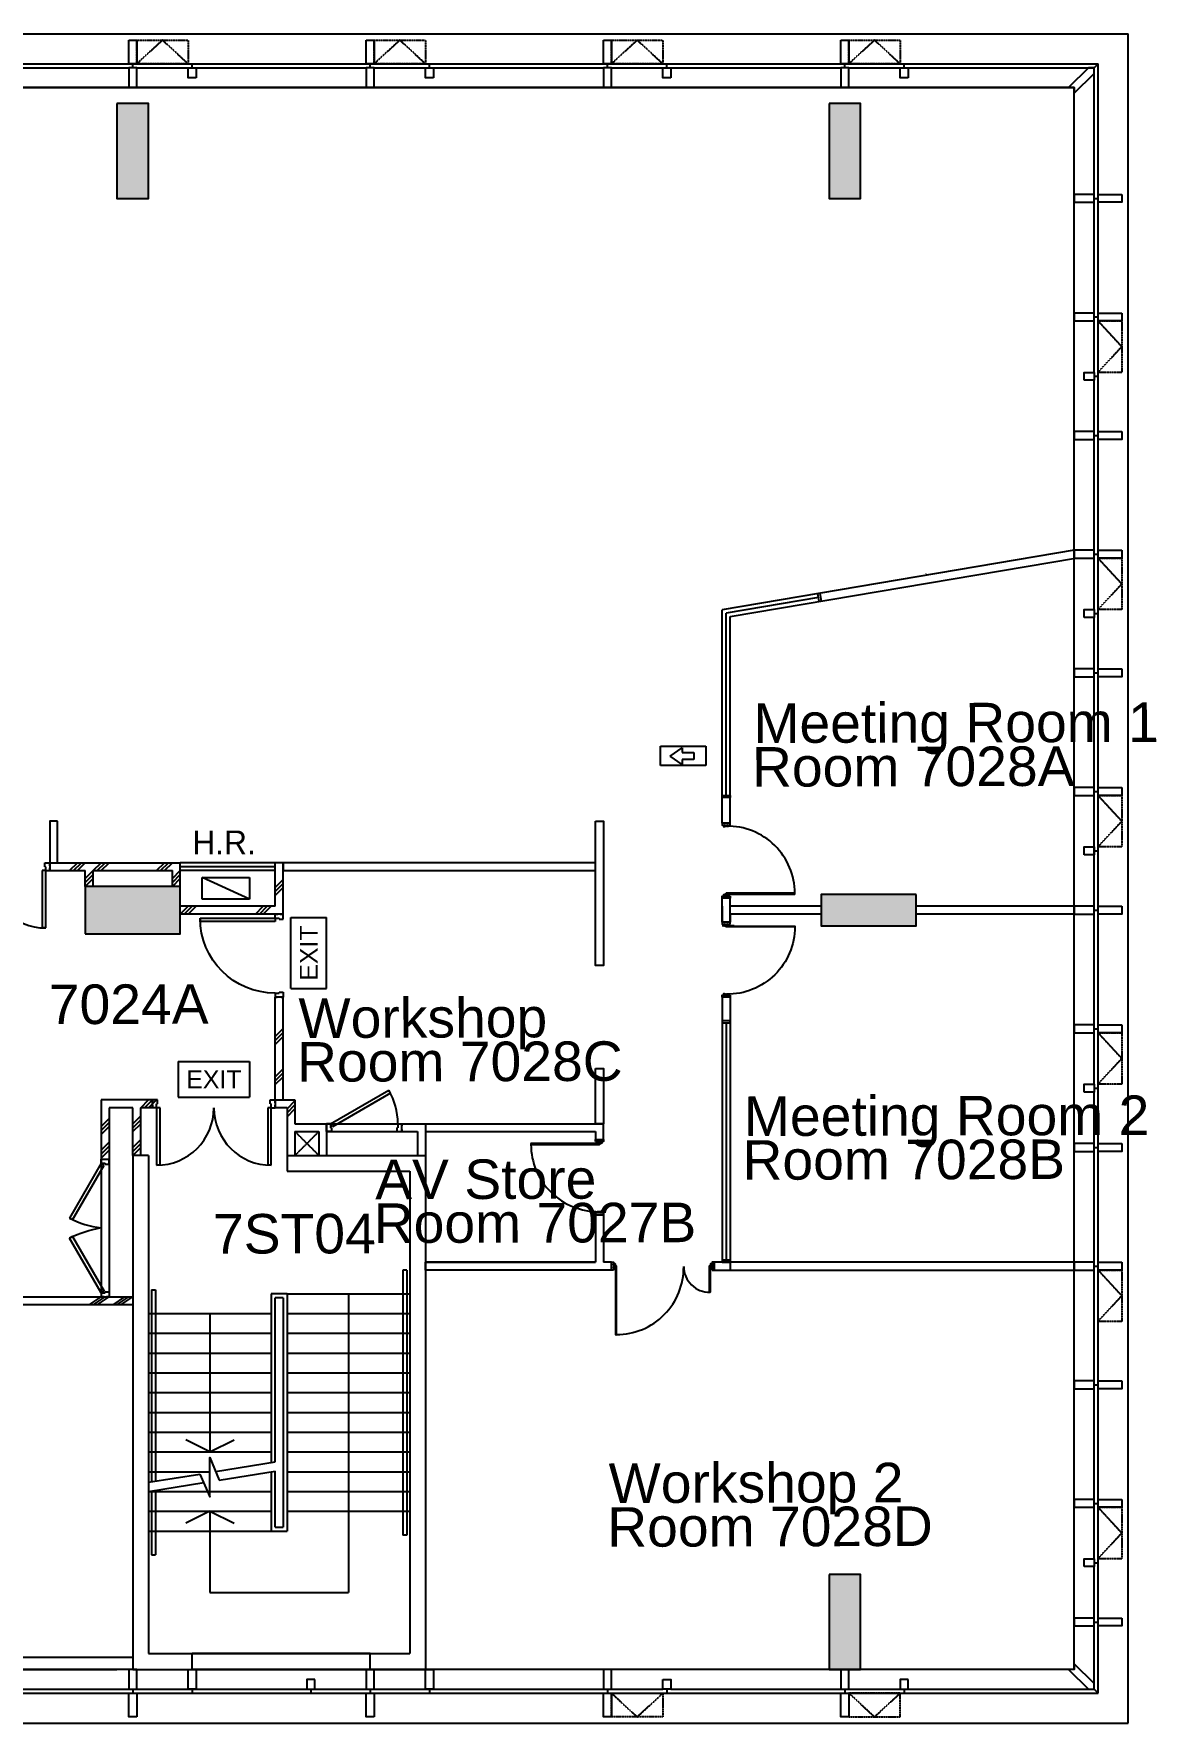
# Model space of a CAD drawing. Header units: millimetres. Extents: x 18595 to 117641, y 6893 to 71647.
# Drawn here: x 103455 to 117641, y 8542 to 29902 of the extents above; entities that cross this region are included whole.
import ezdxf
from ezdxf.enums import TextEntityAlignment as Align

# ---------------------------------------------------------------- set-up
doc = ezdxf.new("R2010")
doc.units = ezdxf.units.MM
doc.linetypes.add('CENTER', pattern=[50.8, 31.75, -6.35, 6.35, -6.35])
doc.linetypes.add('HIDDEN2', pattern=[4.7625, 3.175, -1.5875])
doc.layers.get('Defpoints').update_dxf_attribs({"color": 8})
for name, color, linetype in [('DLN041_3', 8, 'Continuous'), ('DLN061__', 8, 'Continuous'), ('DLN210__', 8, 'Continuous'), ('DLN220__', 8, 'Continuous'), ('DLN240__', 8, 'Continuous'), ('DLN280__', 8, 'Continuous'), ('DLN314__', 8, 'Continuous'), ('DLN325__', 8, 'Continuous'), ('DLN580__', 8, 'Continuous'), ('DLN582_2', 8, 'Continuous'), ('FITDOOR', 8, 'Continuous'), ('FUR', 8, 'Continuous')]:
    doc.layers.add(name, color=color, linetype=linetype)
doc.styles.add('ROMANS', font='swissl.ttf')
doc.styles.add('SWIS721LT750', font='swissl.ttf')

# ---------------------------------------------------------------- blocks, each defined once
blk = doc.blocks.new('FSEX-V01')
at = {"layer": 'DLN580__'}
for p, q in [((0, 300), (0, 0)), ((0, 300), (600, 300)), ((600, 300), (600, 0)), ((0, 0), (600, 0))]:
    blk.add_line(p, q, dxfattribs=at)
at = {"layer": 'DLN580__', "style": 'ROMANS'}
blk.add_text('EXIT', height=150, dxfattribs=at).set_placement((300, 150), align=Align.MIDDLE)
blk = doc.blocks.new('DR1CL2')
at = {"layer": 'FITDOOR'}
for p, q in [((50, 0), (0, 0)), ((0, 0), (0, -25)), ((50, 0), (50, -50)), ((12, -25), (0, -25)), ((0, -75), (0, -100)), ((12, -75), (0, -75)), ((62.5, -100), (0, -100)), ((62.5, -50), (50, -50)), ((62.5, -50), (62.5, -100))]:
    blk.add_line(p, q, dxfattribs=at)
blk = doc.blocks.new('DR1CD')
at = {"layer": 'FITDOOR'}
for p, q in [((0, 1), (45, 1)), ((0, 1), (0, 0)), ((45, 0), (45, 1)), ((0, 0), (45, 0))]:
    blk.add_line(p, q, dxfattribs=at)
blk = doc.blocks.new('DR2M')
at = {"layer": 'FITDOOR'}
for centre, start, end in [((0, 0), 0, 90), ((1, 0), 90, 180)]:
    blk.add_arc(centre, 0.5, start, end, dxfattribs=at)
blk = doc.blocks.new('DR1AD')
at = {"layer": 'FITDOOR'}
for p, q in [((-45, 1), (0, 1)), ((-45, 1), (-45, 0)), ((0, 0), (0, 1)), ((-45, 0), (0, 0))]:
    blk.add_line(p, q, dxfattribs=at)
blk = doc.blocks.new('DR1CR2')
at = {"layer": 'FITDOOR'}
for p, q in [((-50, 0), (-50, -50)), ((-50, 0), (0, 0)), ((0, 0), (0, -25)), ((-62.5, -50), (-50, -50)), ((-62.5, -50), (-62.5, -100)), ((-62.5, -100), (0, -100)), ((-12, -25), (0, -25)), ((-12, -75), (0, -75)), ((0, -75), (0, -100))]:
    blk.add_line(p, q, dxfattribs=at)
blk = doc.blocks.new('WINDOW-OPEN')
at = {"layer": 'DLN314__', "linetype": 'HIDDEN2', "ltscale": 0.05}
blk.add_lwpolyline([(650, 0), (0, 0), (0, 300), (650, 300)], close=True, dxfattribs=at)
blk.add_lwpolyline([(650, 0), (325, 300), (0, 0)], dxfattribs=at)
blk = doc.blocks.new('314')
at = {"layer": 'DLN314__'}
blk.add_line((600, -250), (600, -300), dxfattribs=at)
for points in [[(650, 0), (550, 0), (550, -250), (650, -250)], [(650, -600), (550, -600), (550, -300), (650, -300)]]:
    blk.add_lwpolyline(points, close=True, dxfattribs=at)
blk = doc.blocks.new('210')
at = {"layer": 'DLN314__'}
blk.add_line((1350, -250), (1350, -300), dxfattribs=at)
blk.add_lwpolyline([(1300, -125), (1400, -125), (1400, -250), (1300, -250)], close=True, dxfattribs=at)
blk = doc.blocks.new('314-1')
at = {"layer": 'DLN314__'}
blk.add_line((-250, -250), (-300, -300), dxfattribs=at)
blk.add_lwpolyline([(71, 0), (0, 0), (0, 71), (-250, -179), (-250, -250), (-179, -250)], close=True, dxfattribs=at)
blk = doc.blocks.new('FSHR-V01')
at = {"layer": 'DLN580__'}
for p, q in [((0, 0), (600, -273)), ((0, 0), (600, 0)), ((0, -273), (0, 0)), ((600, 0), (600, -273)), ((600, -273), (0, -273))]:
    blk.add_line(p, q, dxfattribs=at)
blk = doc.blocks.new('A$C52205799')
at = {"layer": 'DLN314__'}
blk.add_line((0, 50), (0, 0), dxfattribs=at)
blk.add_lwpolyline([(-50, 300), (50, 300), (50, 50), (-50, 50)], close=True, dxfattribs=at)
blk = doc.blocks.new('DR1CM')
at = {"layer": 'FITDOOR'}
blk.add_arc((0, 0), 1, 0, 90, dxfattribs=at)
blk = doc.blocks.new('950 door')
at = {"layer": 'FITDOOR', "xscale": -1, "rotation": 197.0000000012496}
for name, p in [('DR1CR2', (-219516, 55526)), ('DR1CL2', (-220520, 55219))]:
    blk.add_blockref(name, p, dxfattribs=at)
at = {"layer": 'FITDOOR', "xscale": -950.0000000000001, "yscale": 950.0000000000001, "zscale": 950, "rotation": 197.0000000012496}
blk.add_blockref('DR1CM', (-220472, 55234), dxfattribs=at)
at = {"layer": 'FITDOOR', "xscale": -1, "yscale": 950.0000000000001, "rotation": 197.0000000012496}
blk.add_blockref('DR1CD', (-220472, 55234), dxfattribs=at)
blk = doc.blocks.new('b')
at = {"layer": 'DLN061__'}
for p, q in [((0, 0), (100, 100)), ((50, 0), (150, 100)), ((100, 0), (200, 100)), ((300, 0), (400, 100)), ((350, 0), (450, 100)), ((400, 0), (500, 100))]:
    blk.add_line(p, q, dxfattribs=at)

msp = doc.modelspace()

# ---------------------------------------------------------------- linework, layer by layer
at = {"layer": 'Defpoints'}
for p, q in [((107156, 16022), (107156, 16122)), ((108106, 16022), (108106, 16122))]:
    msp.add_line(p, q, dxfattribs=at)
at = {"layer": 'DLN061__'}
for p, q in [((103906, 19322), (104006, 19422)), ((103956, 19322), (104056, 19422)), ((104006, 19322), (104106, 19422)), ((104106, 19222), (104206, 19322)), ((104106, 19172), (104206, 19272)), ((104206, 19322), (104306, 19422)), ((104256, 19322), (104356, 19422)), ((104306, 19322), (104406, 19422)), ((105006, 19322), (105106, 19422)), ((105056, 19322), (105156, 19422)), ((105106, 19322), (105206, 19422)), ((105206, 19222), (105306, 19322)), ((105206, 19172), (105306, 19272)), ((104106, 19122), (104206, 19222)), ((105206, 19122), (105306, 19222)), ((106606, 19209), (106506, 19109)), ((106606, 19159), (106506, 19059)), ((106606, 19109), (106506, 19009)), ((105306, 18772), (105406, 18872)), ((105356, 18772), (105456, 18872)), ((105406, 18772), (105506, 18872)), ((106256, 18772), (106356, 18872)), ((106306, 18772), (106406, 18872)), ((106356, 18772), (106456, 18872)), ((106506, 17224), (106606, 17324)), ((106506, 17174), (106606, 17274)), ((106506, 17124), (106606, 17224)), ((106506, 16716), (106606, 16816)), ((106506, 16666), (106606, 16766)), ((106506, 16616), (106606, 16716)), ((104806, 16322), (104906, 16422)), ((104856, 16322), (104956, 16422)), ((104906, 16322), (105006, 16422)), ((106656, 16311), (106756, 16411)), ((106656, 16261), (106756, 16361)), ((106656, 16211), (106756, 16311)), ((104706, 16122), (104806, 16222)), ((104706, 16072), (104806, 16172)), ((104706, 16022), (104806, 16122)), ((104706, 15822), (104806, 15922)), ((104706, 15772), (104806, 15872)), ((104706, 15722), (104806, 15822)), ((104156, 13832), (104306, 13932)), ((104206, 13832), (104356, 13932)), ((104256, 13832), (104406, 13932)), ((104456, 13832), (104606, 13932)), ((104506, 13832), (104656, 13932)), ((104556, 13832), (104706, 13932))]:
    msp.add_line(p, q, dxfattribs=at)
at = {"layer": 'DLN210__'}
for p, q in [((82758, 29902), (117286, 29902)), ((117286, 8542), (117286, 29902)), ((82758, 29522), (116906, 29522)), ((116906, 8922), (116906, 29522)), ((103161, 29472), (104656, 29472)), ((104756, 29472), (105406, 29472)), ((105506, 29472), (106161, 29472)), ((106161, 29472), (107656, 29472)), ((107756, 29472), (108406, 29472)), ((108506, 29472), (109161, 29472)), ((109161, 29472), (110656, 29472)), ((110756, 29472), (111406, 29472)), ((111506, 29472), (112161, 29472)), ((112161, 29472), (113656, 29472)), ((113756, 29472), (114406, 29472)), ((114506, 29472), (115161, 29472)), ((115161, 29472), (116856, 29472)), ((116856, 27872), (116856, 29472)), ((85406, 29222), (116606, 29222)), ((116606, 29222), (101756, 29222)), ((116606, 9222), (116606, 29222)), ((116856, 26372), (116856, 27772)), ((116856, 25622), (116856, 26272)), ((116856, 24872), (116856, 25522)), ((116856, 23372), (116856, 24772)), ((116856, 22622), (116856, 23272)), ((116856, 21872), (116856, 22522)), ((116856, 20372), (116856, 21772)), ((116856, 18872), (116856, 20272)), ((116856, 17372), (116856, 18772)), ((116856, 16622), (116856, 17272)), ((116856, 15872), (116856, 16522)), ((104706, 16322), (104406, 16322)), ((116856, 14372), (116856, 15772)), ((116856, 12872), (116856, 14272)), ((116856, 11372), (116856, 12772)), ((116856, 10622), (116856, 11272)), ((116856, 9872), (116856, 10522)), ((116856, 8972), (116856, 9772)), ((107706, 9422), (105456, 9422)), ((116606, 9222), (105456, 9222)), ((103156, 8972), (104656, 8972)), ((104756, 8972), (106156, 8972)), ((106156, 8972), (107656, 8972)), ((107756, 8972), (109156, 8972)), ((109156, 8972), (110656, 8972)), ((110756, 8972), (111406, 8972)), ((111506, 8972), (112156, 8972)), ((112156, 8972), (113656, 8972)), ((113756, 8972), (115156, 8972)), ((115156, 8972), (116856, 8972)), ((82758, 8922), (116906, 8922)), ((82758, 8542), (117286, 8542))]:
    msp.add_line(p, q, dxfattribs=at)
at = {"layer": 'DLN220__'}
for p, q in [((116606, 23372), (112156, 22621)), ((114732, 23073), (114729, 23072)), ((113373, 22775), (112206, 22578)), ((112156, 19922), (112156, 22621)), ((112206, 20272), (112206, 22578)), ((112256, 19922), (112256, 22536)), ((103656, 19422), (105306, 19422)), ((103656, 19422), (103656, 19322)), ((103656, 19322), (104106, 19322)), ((104106, 19122), (104106, 19322)), ((104206, 19122), (104206, 19322)), ((104206, 19322), (105206, 19322)), ((105206, 19122), (105206, 19322)), ((106506, 19422), (105306, 19422)), ((105306, 19322), (105306, 19422)), ((106506, 19372), (105306, 19372)), ((105306, 19122), (105306, 19322)), ((106506, 19322), (105306, 19322)), ((106506, 18872), (106506, 19422)), ((106606, 19422), (106506, 19422)), ((106606, 18772), (106606, 19422)), ((106506, 18872), (105306, 18872)), ((112156, 18672), (112156, 18997)), ((112156, 18872), (112156, 18672)), ((112256, 18672), (112256, 18972)), ((113381, 18872), (112256, 18872)), ((113412, 18872), (112262, 18872)), ((113412, 18872), (112262, 18872)), ((116606, 18872), (114606, 18872)), ((106606, 18772), (105306, 18772)), ((112306, 18622), (112156, 18622)), ((113406, 18772), (112256, 18772)), ((112256, 18772), (112256, 18672)), ((116606, 18772), (114606, 18772)), ((106606, 17722), (106506, 17722)), ((112156, 17722), (112156, 14372)), ((112256, 17722), (112256, 14272)), ((112206, 17397), (112206, 14397)), ((104956, 16422), (104306, 16422)), ((104306, 16422), (104306, 15672)), ((104306, 16422), (104306, 15672)), ((104706, 16322), (104406, 16322)), ((104406, 16322), (104406, 15672)), ((104406, 16322), (104406, 15672)), ((104706, 15722), (104706, 16322)), ((104806, 15722), (104806, 16322)), ((104956, 16322), (104806, 16322)), ((104956, 16322), (104956, 16422)), ((106506, 16422), (106756, 16422)), ((106506, 16422), (106506, 16322)), ((106656, 16322), (106506, 16322)), ((106656, 16322), (106656, 16122)), ((106756, 16422), (106756, 16122)), ((106656, 16122), (106656, 15722)), ((106756, 16122), (107156, 16122)), ((106756, 16022), (107056, 16022)), ((106756, 16022), (106756, 15722)), ((107056, 16022), (107056, 15722)), ((107156, 16122), (107156, 15722)), ((107156, 16122), (108106, 16122)), ((107156, 16022), (108106, 16022)), ((108106, 16122), (108406, 16122)), ((108106, 16022), (108306, 16022)), ((108306, 16022), (108306, 15722)), ((108406, 16122), (108406, 15722)), ((108406, 16122), (110656, 16122)), ((108406, 16022), (110556, 16022)), ((104306, 15672), (104306, 13968)), ((104306, 15672), (104406, 15672)), ((104306, 15672), (104406, 15672)), ((104406, 15672), (104406, 13968)), ((110556, 15011), (110556, 14372)), ((110656, 14997), (110656, 14372)), ((110556, 14372), (108406, 14372)), ((110756, 14372), (110656, 14372)), ((116606, 14372), (112256, 14372)), ((102106, 13932), (104706, 13932)), ((104306, 13932), (104406, 13932)), ((104306, 13932), (104406, 13932)), ((104706, 13832), (99166, 13832)), ((104706, 9372), (95906, 9372)), ((95906, 9222), (104506, 9222)), ((104706, 9222), (95906, 9222))]:
    msp.add_line(p, q, dxfattribs=at)
at = {"layer": 'DLN220__', "linetype": 'CENTER', "ltscale": 0.03}
for p, q in [((106756, 16022), (107056, 15722)), ((107056, 16022), (106756, 15722))]:
    msp.add_line(p, q, dxfattribs=at)
at = {"layer": 'DLN220__'}
for points in [[(112256, 22536), (116623, 23274)], [(106506, 16422), (106506, 17722)], [(106606, 16422), (106606, 17722)], [(110556, 16022), (110556, 15922), (110656, 15922), (110656, 16122)], [(110756, 14272), (110656, 14272), (108406, 14272), (108406, 14372), (110556, 14372)], [(113381, 14372), (112256, 14372)]]:
    msp.add_lwpolyline(points, dxfattribs=at)
for points in [[(113389, 22829), (113406, 22730), (113381, 22726), (113364, 22825)], [(112156, 20272), (112256, 20272), (112256, 20247), (112156, 20247)], [(103756, 19947), (103656, 19947), (103656, 19422), (103756, 19422)], [(110556, 19947), (110656, 19947), (110656, 18122), (110556, 18122)], [(110556, 19422), (106606, 19422), (106606, 19322), (110556, 19322)], [(112256, 18997), (112256, 18972), (112156, 18972), (112156, 18997)], [(112256, 18647), (112256, 18672), (112156, 18672), (112156, 18647)], [(112205, 18631), (112237, 18626), (112241, 18620), (112205, 18620)], [(112156, 17397), (112256, 17397), (112256, 17422), (112156, 17422)], [(110556, 16822), (110656, 16822), (110656, 16122), (110556, 16122)], [(112056, 14272), (116606, 14272), (116606, 14372), (112056, 14372)], [(112156, 14372), (112256, 14372), (112256, 14397), (112156, 14397)]]:
    msp.add_lwpolyline(points, close=True, dxfattribs=at)
for points in [[(112223, 18643), (112227, 18643), (112227, 18642, 1), (112227, 18641), (112227, 18638, -0.414214), (112226, 18637), (112215, 18637, -0.414214), (112214, 18638), (112214, 18639, 0.414214), (112213, 18640), (112200, 18640, 0.414214), (112199, 18639), (112199, 18638, -0.414214), (112198, 18637), (112192, 18637, 1), (112191, 18637), (112187, 18637, -0.414214), (112186, 18638), (112186, 18641, 1), (112186, 18642), (112186, 18643), (112189, 18643, 0.748418), (112189, 18643), (112188, 18644), (112188, 18646), (112190, 18646), (112190, 18647), (112187, 18647), (112187, 18644), (112184, 18644), (112184, 18637), (112178, 18637), (112178, 18626), (112182, 18626), (112182, 18628, 1), (112181, 18628), (112181, 18628, -1), (112180, 18628), (112180, 18634, -1), (112181, 18634), (112181, 18634, 1), (112182, 18634), (112182, 18635), (112201, 18635, 0.554508), (112201, 18635), (112200, 18638, -0.554508), (112201, 18638), (112206, 18638), (112206, 18639), (112207, 18638), (112212, 18638, -0.554508), (112212, 18638), (112211, 18635, 0.554508), (112211, 18635), (112235, 18635), (112235, 18636), (112229, 18636), (112229, 18644), (112226, 18644), (112226, 18647), (112223, 18647), (112223, 18646), (112224, 18646), (112224, 18644), (112223, 18643, 0.748418), (112223, 18643)], [(112201, 18610), (112201, 18628, -8.04639), (112203, 18626), (112203, 18610), (112201, 18610)]]:
    msp.add_lwpolyline(points, format="xyb", dxfattribs=at)
at = {"layer": 'DLN240__'}
for p, q in [((108121, 14272), (108121, 10922)), ((108171, 14272), (108121, 14272)), ((108171, 14272), (108171, 10922)), ((104941, 14022), (104941, 11594)), ((104941, 14022), (104991, 14022)), ((104941, 14022), (104941, 11594)), ((104941, 14022), (104991, 14022)), ((104991, 14022), (104991, 11602)), ((104991, 14022), (104991, 11602)), ((106456, 13972), (106456, 11839)), ((106656, 13972), (106456, 13972)), ((106606, 13922), (106506, 13922)), ((106506, 11847), (106506, 13922)), ((106606, 13922), (106606, 11022)), ((106656, 13972), (106656, 10972)), ((106656, 13972), (108206, 13972)), ((107431, 13972), (107431, 10197)), ((104906, 13722), (106456, 13722)), ((105681, 13722), (105681, 11972)), ((106656, 13722), (108206, 13722)), ((104906, 13472), (106456, 13472)), ((106656, 13472), (108206, 13472)), ((104906, 13222), (106456, 13222)), ((106656, 13222), (108206, 13222)), ((104906, 12972), (106456, 12972)), ((106656, 12972), (108206, 12972)), ((104906, 12722), (106456, 12722)), ((106656, 12722), (108206, 12722)), ((104906, 12472), (106456, 12472)), ((106656, 12472), (108206, 12472)), ((104906, 12222), (106456, 12222)), ((106656, 12222), (108206, 12222)), ((104906, 11972), (106456, 11972)), ((105681, 11972), (105376, 12125)), ((105681, 11972), (105986, 12125)), ((106656, 11972), (108206, 11972)), ((105753, 11725), (106506, 11847)), ((104906, 11722), (105681, 11722)), ((104906, 11589), (105554, 11693)), ((104906, 11472), (105602, 11585)), ((105798, 11616), (106506, 11731)), ((106456, 11722), (106456, 10972)), ((106506, 11022), (106506, 11731)), ((106656, 11722), (108206, 11722)), ((104906, 11472), (106456, 11472)), ((104941, 11478), (104941, 10672)), ((104991, 11486), (104991, 10672)), ((106656, 11472), (108206, 11472)), ((104906, 11222), (106456, 11222)), ((105681, 11222), (105376, 11070)), ((105681, 11222), (105681, 10197)), ((105681, 11222), (105986, 11070)), ((106656, 11222), (108206, 11222)), ((104906, 10972), (106456, 10972)), ((106456, 10972), (106656, 10972)), ((106506, 11022), (106606, 11022)), ((108171, 10922), (108121, 10922)), ((104941, 10672), (104991, 10672)), ((105681, 10197), (107431, 10197))]:
    msp.add_line(p, q, dxfattribs=at)
msp.add_lwpolyline([(105554, 11693), (105681, 11403), (105681, 11900), (105798, 11616)], dxfattribs=at)
at = {"layer": 'DLN280__'}
for p, q in [((104906, 15722), (104706, 15722)), ((104706, 15722), (104706, 9222)), ((104906, 15722), (104906, 9422)), ((106656, 15722), (108406, 15722)), ((106656, 15722), (106656, 15522)), ((108406, 15722), (108406, 9222)), ((106656, 15522), (108206, 15522)), ((108206, 15522), (108206, 9422)), ((104906, 9422), (108206, 9422)), ((105456, 9222), (105456, 9422)), ((107706, 9222), (107706, 9422)), ((104706, 9222), (108406, 9222)), ((104706, 9222), (108406, 9222))]:
    msp.add_line(p, q, dxfattribs=at)
for points in [[(104506, 29022), (104506, 27822), (104906, 27822), (104906, 29022)], [(113506, 29022), (113506, 27822), (113906, 27822), (113906, 29022)], [(104106, 18522), (105306, 18522), (105306, 19122), (104106, 19122)], [(114606, 19022), (113406, 19022), (113406, 18622), (114606, 18622)], [(114606, 19022), (113406, 19022), (113406, 18622), (114606, 18622)], [(113506, 10422), (113506, 9222), (113906, 9222), (113906, 10422)]]:
    msp.add_lwpolyline(points, close=True, dxfattribs=at)
at = {"layer": 'DLN325__'}
for points in [[(112256, 19897), (112256, 19922), (112156, 19922), (112156, 19897)], [(112205, 19014), (112237, 19019), (112241, 19025), (112205, 19025)], [(112256, 17747), (112256, 17722), (112156, 17722), (112156, 17747)], [(110556, 15897), (110556, 15922), (110656, 15922), (110656, 15897)], [(110607, 15881), (110576, 15876), (110571, 15870), (110607, 15870)], [(110556, 14997), (110556, 14972), (110656, 14972), (110656, 14997)], [(110781, 14272), (110756, 14272), (110756, 14372), (110781, 14372)], [(110798, 14323), (110803, 14292), (110809, 14287), (110809, 14323)], [(112015, 14323), (112010, 14292), (112004, 14287), (112004, 14323)], [(112031, 14272), (112056, 14272), (112056, 14372), (112031, 14372)]]:
    msp.add_lwpolyline(points, close=True, dxfattribs=at)
for points in [[(112223, 19893), (112227, 19893), (112227, 19892, 1), (112227, 19891), (112227, 19888, -0.414214), (112226, 19887), (112215, 19887, -0.414214), (112214, 19888), (112214, 19889, 0.414214), (112213, 19890), (112200, 19890, 0.414214), (112199, 19889), (112199, 19888, -0.414214), (112198, 19887), (112192, 19887, 1), (112191, 19887), (112187, 19887, -0.414214), (112186, 19888), (112186, 19891, 1), (112186, 19892), (112186, 19893), (112189, 19893, 0.748418), (112189, 19893), (112188, 19894), (112188, 19896), (112190, 19896), (112190, 19897), (112187, 19897), (112187, 19894), (112184, 19894), (112184, 19887), (112178, 19887), (112178, 19876), (112182, 19876), (112182, 19878, 1), (112181, 19878), (112181, 19878, -1), (112180, 19878), (112180, 19884, -1), (112181, 19884), (112181, 19884, 1), (112182, 19884), (112182, 19885), (112201, 19885, 0.554508), (112201, 19885), (112200, 19888, -0.554508), (112201, 19888), (112206, 19888), (112206, 19889), (112207, 19888), (112212, 19888, -0.554508), (112212, 19888), (112211, 19885, 0.554508), (112211, 19885), (112235, 19885), (112235, 19886), (112229, 19886), (112229, 19894), (112226, 19894), (112226, 19897), (112223, 19897), (112223, 19896), (112224, 19896), (112224, 19894), (112223, 19893, 0.748418), (112223, 19893)], [(113073, 19035, 0.418347), (112211, 19885, -1.014194)], [(112223, 19002), (112227, 19002), (112227, 19003, -1), (112227, 19004), (112227, 19007, 0.414214), (112226, 19008), (112215, 19008, 0.414214), (112214, 19007), (112214, 19006, -0.414214), (112213, 19005), (112200, 19005, -0.414214), (112199, 19006), (112199, 19007, 0.414214), (112198, 19008), (112192, 19008, -1), (112191, 19008), (112187, 19008, 0.414214), (112186, 19007), (112186, 19004, -1), (112186, 19003), (112186, 19002), (112189, 19002, -0.748418), (112189, 19001), (112188, 19001), (112188, 18999), (112190, 18999), (112190, 18997), (112187, 18997), (112187, 19001), (112184, 19001), (112184, 19008), (112178, 19008), (112178, 19019), (112182, 19019), (112182, 19017, -1), (112181, 19017), (112181, 19017, 1), (112180, 19017), (112180, 19011, 1), (112181, 19011), (112181, 19011, -1), (112182, 19011), (112182, 19010), (112201, 19010, -0.554508), (112201, 19010), (112200, 19007, 0.554508), (112201, 19007), (112206, 19007), (112206, 19006), (112207, 19007), (112212, 19007, 0.554508), (112212, 19007), (112211, 19010, -0.554508), (112211, 19010), (112235, 19010), (112235, 19009), (112229, 19009), (112229, 19001), (112226, 19001), (112226, 18997), (112223, 18997), (112223, 18999), (112224, 18999), (112224, 19001), (112223, 19001, -0.748418), (112223, 19002)], [(112201, 19035), (112201, 19017, 8.04639), (112203, 19018), (112203, 19035), (112201, 19035)], [(113073, 18610, -0.418347), (112211, 17760, 1.014194)], [(112223, 17752), (112227, 17752), (112227, 17753, -1), (112227, 17754), (112227, 17757, 0.414214), (112226, 17758), (112215, 17758, 0.414214), (112214, 17757), (112214, 17756, -0.414214), (112213, 17755), (112200, 17755, -0.414214), (112199, 17756), (112199, 17757, 0.414214), (112198, 17758), (112192, 17758, -1), (112191, 17758), (112187, 17758, 0.414214), (112186, 17757), (112186, 17754, -1), (112186, 17753), (112186, 17752), (112189, 17752, -0.748418), (112189, 17751), (112188, 17751), (112188, 17749), (112190, 17749), (112190, 17747), (112187, 17747), (112187, 17751), (112184, 17751), (112184, 17758), (112178, 17758), (112178, 17769), (112182, 17769), (112182, 17767, -1), (112181, 17767), (112181, 17767, 1), (112180, 17767), (112180, 17761, 1), (112181, 17761), (112181, 17761, -1), (112182, 17761), (112182, 17760), (112201, 17760, -0.554508), (112201, 17760), (112200, 17757, 0.554508), (112201, 17757), (112206, 17757), (112206, 17756), (112207, 17757), (112212, 17757, 0.554508), (112212, 17757), (112211, 17760, -0.554508), (112211, 17760), (112235, 17760), (112235, 17759), (112229, 17759), (112229, 17751), (112226, 17751), (112226, 17747), (112223, 17747), (112223, 17749), (112224, 17749), (112224, 17751), (112223, 17751, -0.748418), (112223, 17752)], [(109739, 15860, 0.418347), (110601, 15010, -1.014194)], [(110589, 15893), (110586, 15893), (110586, 15892, -1), (110586, 15891), (110586, 15888, 0.414214), (110587, 15887), (110598, 15887, 0.414214), (110599, 15888), (110599, 15889, -0.414214), (110600, 15890), (110613, 15890, -0.414214), (110614, 15889), (110614, 15888, 0.414214), (110615, 15887), (110621, 15887, -1), (110622, 15887), (110626, 15887, 0.414214), (110627, 15888), (110627, 15891, -1), (110627, 15892), (110627, 15893), (110623, 15893, -0.748418), (110623, 15893), (110624, 15894), (110624, 15896), (110623, 15896), (110623, 15897), (110626, 15897), (110626, 15894), (110629, 15894), (110629, 15887), (110635, 15887), (110635, 15876), (110630, 15876), (110630, 15878, -1), (110632, 15878), (110632, 15878, 1), (110633, 15878), (110633, 15884, 1), (110632, 15884), (110632, 15884, -1), (110630, 15884), (110630, 15885), (110611, 15885, -0.554508), (110611, 15885), (110612, 15888, 0.554508), (110612, 15888), (110607, 15888), (110606, 15889), (110606, 15888), (110601, 15888, 0.554508), (110600, 15888), (110601, 15885, -0.554508), (110601, 15885), (110577, 15885), (110577, 15886), (110584, 15886), (110584, 15894), (110587, 15894), (110587, 15897), (110590, 15897), (110590, 15896), (110588, 15896), (110588, 15894), (110589, 15893, -0.748418), (110589, 15893)], [(110611, 15860), (110611, 15878, 8.04639), (110609, 15876), (110609, 15860), (110611, 15860)], [(110589, 15002), (110586, 15002), (110586, 15003, 1), (110586, 15004), (110586, 15007, -0.414214), (110587, 15008), (110598, 15008, -0.414214), (110599, 15007), (110599, 15006, 0.414214), (110600, 15005), (110613, 15005, 0.414214), (110614, 15006), (110614, 15007, -0.414214), (110615, 15008), (110621, 15008, 1), (110622, 15008), (110626, 15008, -0.414214), (110627, 15007), (110627, 15004, 1), (110627, 15003), (110627, 15002), (110623, 15002, 0.748418), (110623, 15001), (110624, 15001), (110624, 14999), (110623, 14999), (110623, 14997), (110626, 14997), (110626, 15001), (110629, 15001), (110629, 15008), (110635, 15008), (110635, 15019), (110630, 15019), (110630, 15017, 1), (110632, 15017), (110632, 15017, -1), (110633, 15017), (110633, 15011, -1), (110632, 15011), (110632, 15011, 1), (110630, 15011), (110630, 15010), (110611, 15010, 0.554508), (110611, 15010), (110612, 15007, -0.554508), (110612, 15007), (110607, 15007), (110606, 15006), (110606, 15007), (110601, 15007, -0.554508), (110600, 15007), (110601, 15010, 0.554508), (110601, 15010), (110577, 15010), (110577, 15009), (110584, 15009), (110584, 15001), (110587, 15001), (110587, 14997), (110590, 14997), (110590, 14999), (110588, 14999), (110588, 15001), (110589, 15001, 0.748418), (110589, 15002)], [(110786, 14305), (110786, 14302), (110787, 14302, -1), (110788, 14302), (110791, 14302, 0.414214), (110792, 14303), (110792, 14314, 0.414214), (110791, 14315), (110790, 14315, -0.414214), (110789, 14316), (110789, 14329, -0.414214), (110790, 14330), (110791, 14330, 0.414214), (110792, 14331), (110792, 14337, -1), (110792, 14338), (110792, 14342, 0.414214), (110791, 14343), (110788, 14343, -1), (110787, 14343), (110786, 14343), (110786, 14339, -0.748418), (110785, 14339), (110784, 14340), (110783, 14340), (110783, 14339), (110781, 14339), (110781, 14342), (110784, 14342), (110784, 14345), (110792, 14345), (110792, 14351), (110803, 14351), (110803, 14347), (110801, 14347, -1), (110801, 14348), (110801, 14348, 1), (110801, 14349), (110795, 14349, 1), (110795, 14348), (110795, 14348, -1), (110795, 14347), (110794, 14347), (110794, 14327, -0.554508), (110793, 14327), (110791, 14328, 0.554508), (110791, 14328), (110791, 14323), (110790, 14322), (110791, 14322), (110791, 14317, 0.554508), (110791, 14316), (110793, 14318, -0.554508), (110794, 14317), (110794, 14294), (110792, 14294), (110792, 14300), (110784, 14300), (110784, 14303), (110781, 14303), (110781, 14306), (110783, 14306), (110783, 14304), (110784, 14304), (110785, 14306, -0.748418), (110786, 14305)], [(110819, 14327), (110801, 14327, 8.04639), (110802, 14325), (110819, 14325), (110819, 14327)], [(110819, 13456, 0.418347), (111669, 14317, -1.014194)], [(111994, 14327), (112012, 14327, -8.04639), (112010, 14325), (111994, 14325), (111994, 14327)], [(112027, 14305), (112027, 14302), (112025, 14302, 1), (112025, 14302), (112021, 14302, -0.414214), (112020, 14303), (112020, 14314, -0.414214), (112021, 14315), (112023, 14315, 0.414214), (112023, 14316), (112023, 14329, 0.414214), (112023, 14330), (112021, 14330, -0.414214), (112020, 14331), (112020, 14337, 1), (112020, 14338), (112020, 14342, -0.414214), (112021, 14343), (112025, 14343, 1), (112025, 14343), (112027, 14343), (112027, 14339, 0.748418), (112027, 14339), (112028, 14340), (112030, 14340), (112030, 14339), (112031, 14339), (112031, 14342), (112028, 14342), (112028, 14345), (112020, 14345), (112020, 14351), (112009, 14351), (112009, 14347), (112012, 14347, 1), (112012, 14348), (112012, 14348, -1), (112012, 14349), (112018, 14349, -1), (112018, 14348), (112018, 14348, 1), (112018, 14347), (112018, 14347), (112018, 14327, 0.554508), (112019, 14327), (112021, 14328, -0.554508), (112022, 14328), (112022, 14323), (112022, 14322), (112022, 14322), (112022, 14317, -0.554508), (112021, 14316), (112019, 14318, 0.554508), (112018, 14317), (112018, 14294), (112020, 14294), (112020, 14300), (112028, 14300), (112028, 14303), (112031, 14303), (112031, 14306), (112030, 14306), (112030, 14304), (112028, 14304), (112027, 14306, 0.748418), (112027, 14305)]]:
    msp.add_lwpolyline(points, format="xyb", dxfattribs=at)
for points in [[(112204, 19026), (112206, 19025), (113073, 19025), (113075, 19027), (113075, 19033), (113073, 19035), (112206, 19035), (112204, 19033), (112204, 19026)], [(112204, 19026), (112206, 19025), (113073, 19025), (113075, 19027), (113075, 19033), (113073, 19035), (112206, 19035), (112204, 19033), (112204, 19026)], [(112204, 18619), (112206, 18620), (113073, 18620), (113075, 18618), (113075, 18612), (113073, 18610), (112206, 18610), (112204, 18612), (112204, 18619)], [(112204, 18619), (112206, 18620), (113073, 18620), (113075, 18618), (113075, 18612), (113073, 18610), (112206, 18610), (112204, 18612), (112204, 18619)], [(110608, 15869), (110606, 15870), (109739, 15870), (109737, 15868), (109737, 15862), (109739, 15860), (110606, 15860), (110608, 15862), (110608, 15869)], [(110608, 15869), (110606, 15870), (109739, 15870), (109737, 15868), (109737, 15862), (109739, 15860), (110606, 15860), (110608, 15862), (110608, 15869)], [(110810, 14325), (110809, 14322), (110809, 13455), (110811, 13453), (110816, 13453), (110819, 13456), (110819, 14322), (110816, 14325), (110810, 14325)], [(110810, 14325), (110809, 14322), (110809, 13455), (110811, 13453), (110816, 13453), (110819, 13456), (110819, 14322), (110816, 14325), (110810, 14325)], [(112003, 14325), (112004, 14322), (112004, 13994), (112002, 13992), (111996, 13992), (111994, 13995), (111994, 14322), (111996, 14325), (112003, 14325)], [(112003, 14325), (112004, 14322), (112004, 13994), (112002, 13992), (111996, 13992), (111994, 13995), (111994, 14322), (111996, 14325), (112003, 14325)]]:
    msp.add_lwpolyline(points, dxfattribs=at)
for centre, radius, start, end in [((107206, 16122), 850, 0, 30), ((111994, 14317), 325, 180, 271.4183)]:
    msp.add_arc(centre, radius, start, end, dxfattribs=at)
msp.add_ellipse((104407, 15615), major_axis=(935, -7), ratio=0.868633, start_param=4.154982, end_param=4.611884, dxfattribs=at)
at = {"layer": 'DLN325__', "extrusion": (0, 0, -1)}
msp.add_ellipse((104407, 13990), major_axis=(1030, 236), ratio=0.778095, start_param=4.390204, end_param=4.792747, dxfattribs=at)
at = {"layer": 'DLN582_2'}
for p, q in [((111376, 20895), (111950, 20895)), ((111376, 20650), (111376, 20895)), ((111499, 20770), (111649, 20874)), ((111649, 20665), (111499, 20770)), ((111649, 20874), (111649, 20815)), ((111649, 20815), (111799, 20815)), ((111799, 20725), (111649, 20725)), ((111649, 20725), (111649, 20665)), ((111799, 20815), (111799, 20725)), ((111950, 20895), (111950, 20650)), ((111950, 20650), (111376, 20650))]:
    msp.add_line(p, q, dxfattribs=at)
at = {"layer": 'FITDOOR'}
for p, q in [((104306, 15622), (103906, 14930)), ((103945, 14907), (104345, 15600)), ((104345, 15600), (104306, 15622)), ((103945, 14907), (103906, 14930)), ((103945, 14698), (103906, 14675)), ((104306, 13982), (103906, 14675)), ((103945, 14698), (104345, 14005)), ((104345, 14005), (104306, 13982))]:
    msp.add_line(p, q, dxfattribs=at)
at = {"layer": 'FUR'}
for points in [[(104506, 29022), (104906, 29022), (104506, 27822), (104906, 27822)], [(113506, 29022), (113906, 29022), (113506, 27822), (113906, 27822)], [(104106, 19122), (104106, 18522), (105306, 19122), (105306, 18522)], [(113406, 19022), (113406, 18622), (114606, 19022), (114606, 18622)], [(113506, 10422), (113906, 10422), (113506, 9222), (113906, 9222)]]:
    msp.add_solid(points, dxfattribs=at)

# ---------------------------------------------------------------- block references
at = {"layer": 'DLN061__', "xscale": -1, "rotation": 89.99999999999528}
msp.add_blockref('b', (104406, 16187), dxfattribs=at)
at = {"layer": 'DLN314__'}
for name, p, rotation in [('314', (105306, 29222), 179.9999999999995), ('314', (108306, 29222), 179.9999999999995), ('314', (111306, 29222), 179.9999999999995), ('314', (114306, 29222), 179.9999999999995), ('210', (106806, 29222), 179.9999999999794), ('210', (109806, 29222), 179.9999999999794), ('210', (112806, 29222), 179.9999999999794), ('210', (115806, 29222), 179.9999999999794), ('314-1', (116606, 29223), 179.9700552821827), ('314', (116606, 27222), 90.00000000000531), ('314', (116606, 25722), 90.00000000000531), ('WINDOW-OPEN', (116906, 26272), 269.9999999999225), ('210', (116606, 24222), 90.00000000000531), ('314', (116606, 24222), 90.00000000000531), ('314', (116606, 22722), 90.00000000000531), ('WINDOW-OPEN', (116906, 23272), 269.9999999999225), ('210', (116606, 21222), 90.00000000000531), ('314', (116606, 21222), 90.00000000000531), ('314', (116606, 19722), 90.00000000000531), ('WINDOW-OPEN', (116906, 20272), 270), ('210', (116606, 18222), 90.00000000000529), ('950 door', (-10774, -175967), 252.9999781869505), ('314', (116606, 18222), 90.00000000000531), ('314', (116606, 16722), 90.00000000000531), ('WINDOW-OPEN', (116906, 17272), 269.9999999999225), ('210', (116606, 15222), 90.00000000000531), ('314', (116606, 15222), 90.00000000000531), ('314', (116606, 13722), 90.00000000000531), ('WINDOW-OPEN', (116906, 14272), 270), ('314', (116606, 12222), 90.00000000000531), ('314', (116606, 10722), 90.00000000000531), ('WINDOW-OPEN', (116906, 11272), 269.9999999999225), ('210', (116606, 9222), 90.00000000000531), ('314', (116606, 9222), 90.00000000000531), ('314-1', (116606, 9222), 90.00000000000531), ('WINDOW-OPEN', (111406, 8922), 179.9999999999225)]:
    msp.add_blockref(name, p, dxfattribs=dict(at, rotation=rotation))
for name, p in [('WINDOW-OPEN', (104756, 29522)), ('WINDOW-OPEN', (107756, 29522)), ('WINDOW-OPEN', (110756, 29522)), ('WINDOW-OPEN', (113756, 29522)), ('314', (104106, 9222)), ('A$C52205799', (105456, 8922)), ('314', (107106, 9222)), ('A$C52205799', (108456, 8922)), ('314', (110106, 9222)), ('314', (113106, 9222)), ('210', (110106, 9222))]:
    msp.add_blockref(name, p, dxfattribs=at)
at = {"layer": 'DLN314__', "extrusion": (0, 0, -1), "zscale": -1}
msp.add_blockref('210', (-108306, 9222), dxfattribs=at)
at = {"layer": 'DLN314__', "xscale": -1}
for name, p, rotation in [('210', (115806, 9222), 359.9999999999999), ('WINDOW-OPEN', (113756, 8922), 180)]:
    msp.add_blockref(name, p, dxfattribs=dict(at, rotation=rotation))
at = {"layer": 'DLN325__', "xscale": 1450, "yscale": 1450, "zscale": 1450, "rotation": 180}
for p in [(103606, 19322), (106456, 16322)]:
    msp.add_blockref('DR2M', p, dxfattribs=at)
at = {"layer": 'DLN325__', "yscale": 725, "rotation": 180}
for name, p in [('DR1CD', (103606, 19322)), ('DR1AD', (105006, 16322)), ('DR1CD', (106456, 16322))]:
    msp.add_blockref(name, p, dxfattribs=at)
at = {"layer": 'DLN325__'}
for name, p, rotation in [('DR1CL2', (103656, 19322), 180), ('DR1CR2', (104956, 16322), 180), ('DR1CL2', (106506, 16322), 180), ('DR1CR2', (104306, 15672), 89.99999998684679)]:
    msp.add_blockref(name, p, dxfattribs=dict(at, rotation=rotation))
at = {"layer": 'DLN325__', "xscale": -1, "yscale": 850, "rotation": 300.0000000000103}
msp.add_blockref('DR1AD', (107206, 16122), dxfattribs=at)
at = {"layer": 'DLN325__', "xscale": -1}
for name, p in [('DR1CR2', (107156, 16122)), ('DR1CL2', (108106, 16122))]:
    msp.add_blockref(name, p, dxfattribs=at)
at = {"layer": 'DLN325__', "xscale": -1, "rotation": 89.99999998684677}
msp.add_blockref('DR1CR2', (104306, 13932), dxfattribs=at)
at = {"layer": 'DLN580__', "rotation": 180}
msp.add_blockref('FSHR-V01', (106181, 18961), dxfattribs=at)
at = {"layer": 'DLN582_2', "xscale": 1.5, "yscale": 1.5, "zscale": 1.5, "rotation": 90}
msp.add_blockref('FSEX-V01', (107155, 17830), dxfattribs=at)
at = {"layer": 'DLN582_2', "xscale": 1.5, "yscale": 1.5, "zscale": 1.5}
msp.add_blockref('FSEX-V01', (105281, 16458), dxfattribs=at)

# ---------------------------------------------------------------- texts
at = {"layer": 'DLN041_3', "style": 'SWIS721LT750'}
for s, p in [('Meeting Room 1', (112551, 20936)), ('Room 7028A', (112533, 20383)), ('7024A', (103645, 17381)), ('Workshop', (106801, 17206)), ('Room 7028C', (106783, 16653)), ('Meeting Room 2', (112431, 15966)), ('Room 7028B', (112413, 15413)), ('AV Store', (107771, 15167)), ('7ST04', (105720, 14479)), ('Room 7027B', (107752, 14614)), ('Workshop 2', (110721, 11326)), ('Room 7028D', (110703, 10773))]:
    msp.add_text(s, height=500, rotation=0.1534, dxfattribs=at).set_placement(p)
at = {"layer": 'DLN580__', "insert": (105458, 19529), "char_height": 300, "width": 2117.31, "attachment_point": 7, "style": 'SWIS721LT750'}
msp.add_mtext('{\\fUnivers|b0|i0|c0|p34;H.R.}', dxfattribs=at)

doc.saveas('drawing.dxf')
